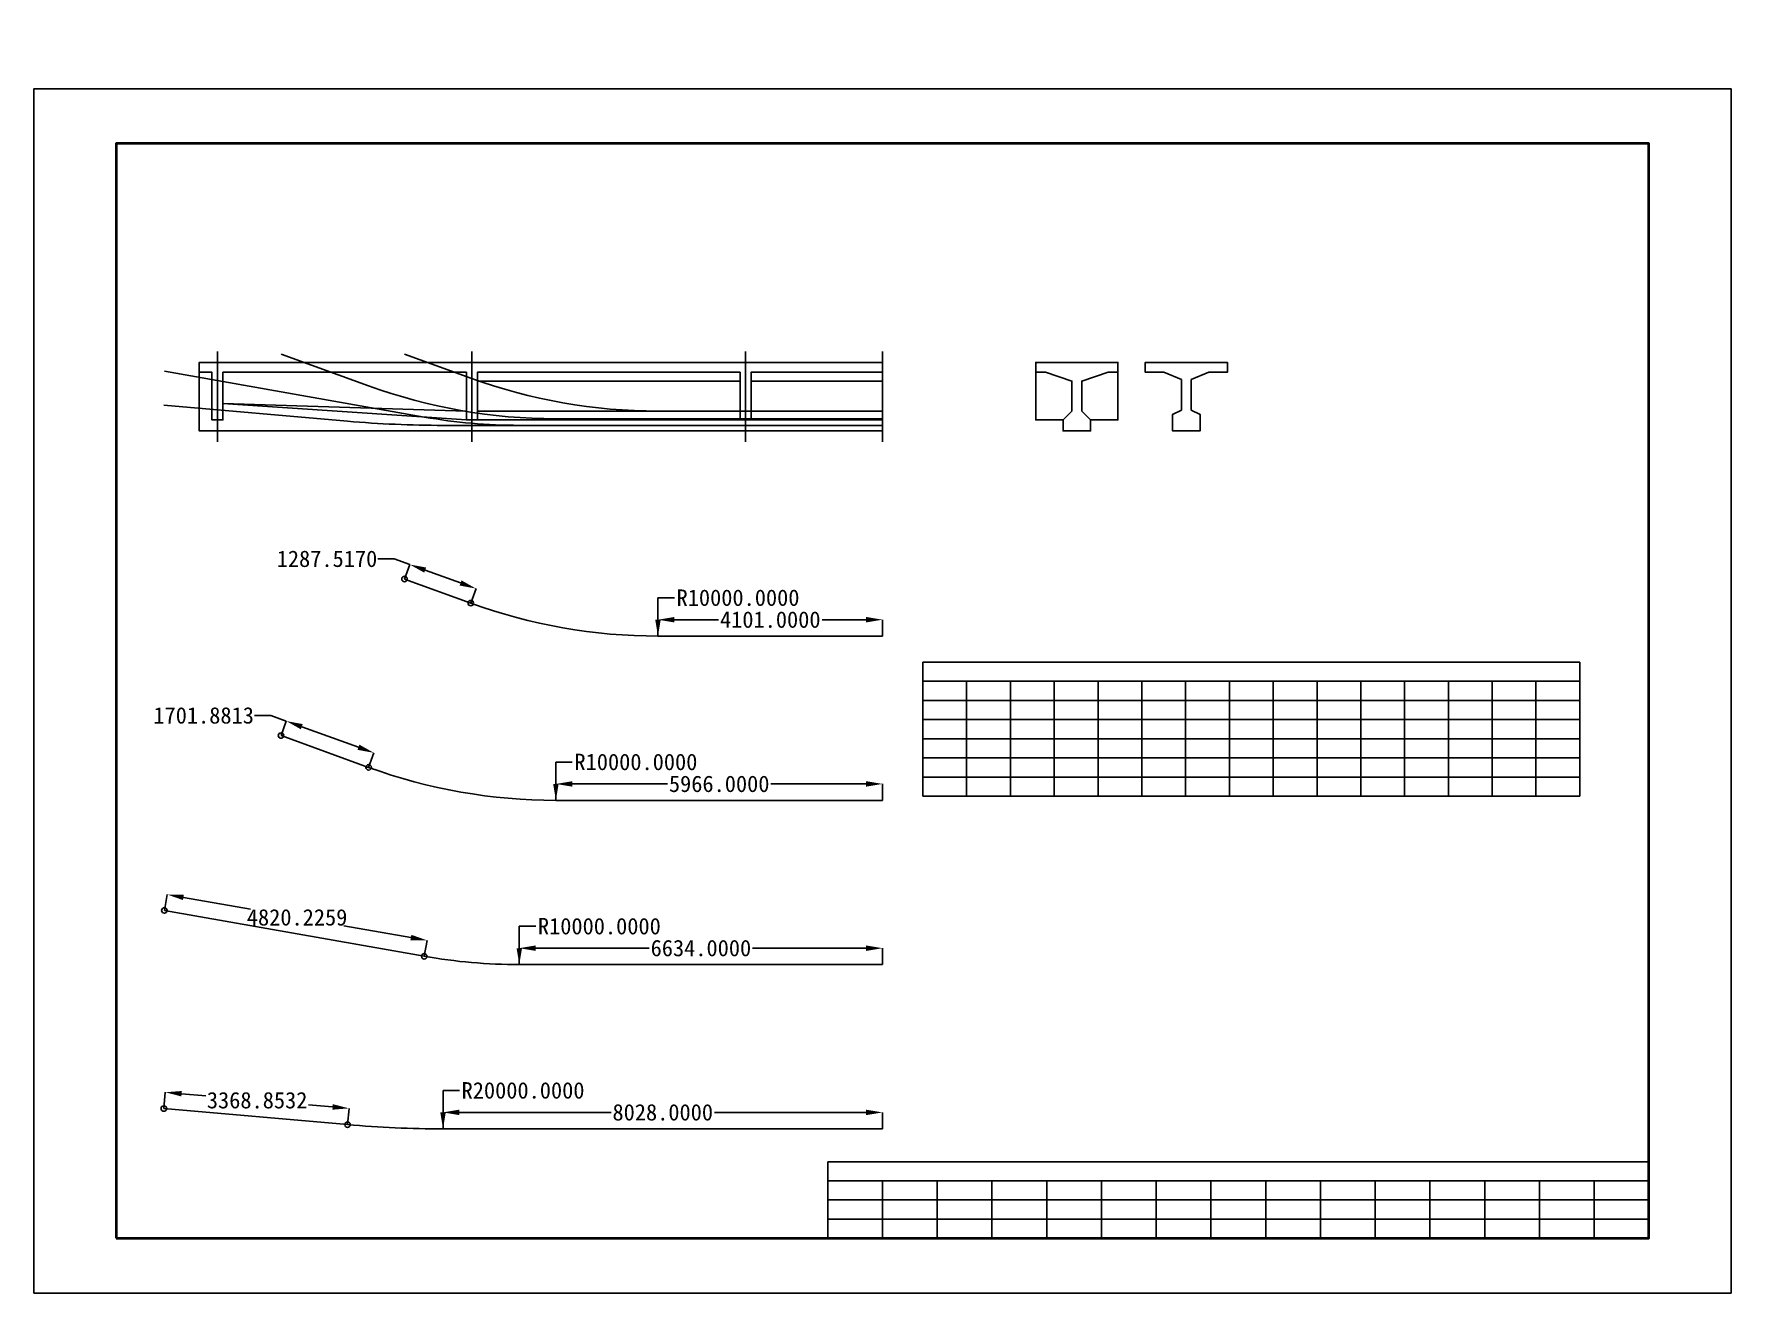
# Model space of a CAD drawing. Header units: millimetres. Extents: x -1500 to 29500, y -1000 to 22000.
import ezdxf

# ---------------------------------------------------------------- set-up
doc = ezdxf.new("R2010")
doc.units = ezdxf.units.MM
for name, color, linetype in [('BluePrint', 150, 'Continuous'), ('BridgeOutline', 170, 'Continuous'), ('Decorates', 90, 'Continuous'), ('Dimensions', 40, 'Continuous'), ('SteelBeams', 250, 'Continuous')]:
    doc.layers.add(name, color=color, linetype=linetype)
doc.styles.get("Standard").update_dxf_attribs({"font": ''})
doc.styles.get('Standard').set_extended_font_data('SimSun')
doc.dimstyles.get("Standard").update_dxf_attribs({"dimtxt": 0.18, "dimasz": 0.18, "dimexe": 0.18, "dimexo": 0.0625, "dimgap": 0.09, "dimtad": 0, "dimtih": 1, "dimtoh": 1, "dimdec": 4, "dimzin": 0, "dimdsep": 46, "dimtxsty": 'Standard', "dimcen": 0.09, "dimadec": 0, "dimazin": 0, "dimtfac": 1, "dimtdec": 4, "dimtofl": 0, "dimtmove": 0, "dimatfit": 3, "dimfxl": 1, "dimtolj": 1, "dimtzin": 0, "dimarcsym": 0})

# ---------------------------------------------------------------- blocks, each defined once
blk = doc.blocks.new('Frame')
at = {"ltscale": 0.1}
blk.add_lwpolyline([(-1500, -1000), (29500, -1000), (29500, 21000), (-1500, 21000), (-1500, -1000)], dxfattribs=at)
at = {"lineweight": 40, "ltscale": 0.1}
blk.add_lwpolyline([(0, 0), (28000, 0), (28000, 20000), (0, 20000), (0, 0)], dxfattribs=at)
blk = doc.blocks.new('*T3')
at = {"color": 0, "linetype": 'ByBlock', "lineweight": -2, "ltscale": 0.1, "transparency": 16777216}
for p, q in [((0, 0), (15000, 0)), ((0, 0), (0, -1400)), ((15000, 0), (15000, -1400)), ((0, -350), (15000, -350)), ((1000, -350), (1000, -1400)), ((2000, -350), (2000, -1400)), ((3000, -350), (3000, -1400)), ((4000, -350), (4000, -1400)), ((5000, -350), (5000, -1400)), ((6000, -350), (6000, -1400)), ((7000, -350), (7000, -1400)), ((8000, -350), (8000, -1400)), ((9000, -350), (9000, -1400)), ((10000, -350), (10000, -1400)), ((11000, -350), (11000, -1400)), ((12000, -350), (12000, -1400)), ((13000, -350), (13000, -1400)), ((14000, -350), (14000, -1400)), ((0, -700), (15000, -700)), ((0, -1050), (15000, -1050)), ((0, -1400), (15000, -1400))]:
    blk.add_line(p, q, dxfattribs=at)
blk = doc.blocks.new("Blueprint's inner table.")
blk.add_blockref('*T3', (0, 0))
blk = doc.blocks.new('*T5')
at = {"color": 0, "linetype": 'ByBlock', "lineweight": -2, "ltscale": 0.1, "transparency": 16777216}
for p, q in [((0, 0), (12000, 0)), ((0, 0), (0, -2450)), ((12000, 0), (12000, -2450)), ((0, -350), (12000, -350)), ((800, -350), (800, -2450)), ((1600, -350), (1600, -2450)), ((2400, -350), (2400, -2450)), ((3200, -350), (3200, -2450)), ((4000, -350), (4000, -2450)), ((4800, -350), (4800, -2450)), ((5600, -350), (5600, -2450)), ((6400, -350), (6400, -2450)), ((7200, -350), (7200, -2450)), ((8000, -350), (8000, -2450)), ((8800, -350), (8800, -2450)), ((9600, -350), (9600, -2450)), ((10400, -350), (10400, -2450)), ((11200, -350), (11200, -2450)), ((0, -700), (12000, -700)), ((0, -1050), (12000, -1050)), ((0, -1400), (12000, -1400)), ((0, -1750), (12000, -1750)), ((0, -2100), (12000, -2100)), ((0, -2450), (12000, -2450))]:
    blk.add_line(p, q, dxfattribs=at)
blk = doc.blocks.new("Blueprint's cost table.")
blk.add_blockref('*T5', (0, 0))
blk = doc.blocks.new('*D7')
at = {"layer": 'Defpoints', "color": 0, "ltscale": 0.1, "transparency": 16777216}
for p in [(9899, 11300), (9899, 11000), (14000, 11000)]:
    blk.add_point(p, dxfattribs=at)
at = {"layer": 'Dimensions', "color": 0, "lineweight": -2, "ltscale": 0.1, "transparency": 16777216}
for p, q in [((9899, 11000), (9899, 11300)), ((10199, 11300), (11002, 11300)), ((13700, 11300), (12897, 11300)), ((14000, 11000), (14000, 11300))]:
    blk.add_line(p, q, dxfattribs=at)
at = {"layer": 'Dimensions', "color": 0, "ltscale": 0.1, "transparency": 16777216}
for points in [[(10199, 11350), (10199, 11250), (9899, 11300)], [(13700, 11350), (13700, 11250), (14000, 11300)]]:
    blk.add_solid(points, dxfattribs=at)
at = {"layer": 'Dimensions', "color": 0, "ltscale": 0.1, "transparency": 16777216, "insert": (11950, 11300), "char_height": 300, "attachment_point": 5}
blk.add_mtext('\\A1;4101.0000', dxfattribs=at)
blk = doc.blocks.new('*D8')
at = {"layer": 'Defpoints', "color": 0, "ltscale": 0.1, "transparency": 16777216}
for p in [(9899, 21000), (9899, 11000)]:
    blk.add_point(p, dxfattribs=at)
at = {"layer": 'Dimensions', "color": 0, "lineweight": -2, "ltscale": 0.1, "transparency": 16777216}
for p, q in [((10199, 11700), (9899, 11700)), ((9899, 11700), (9899, 11300))]:
    blk.add_line(p, q, dxfattribs=at)
at = {"layer": 'Dimensions', "color": 0, "ltscale": 0.1, "transparency": 16777216}
blk.add_solid([(9849, 11300), (9949, 11300), (9899, 11000)], dxfattribs=at)
at = {"layer": 'Dimensions', "color": 0, "ltscale": 0.1, "transparency": 16777216, "insert": (11361, 11700), "char_height": 300, "attachment_point": 5}
blk.add_mtext('\\A1;R10000.0000', dxfattribs=at)
blk = doc.blocks.new('*D10')
at = {"layer": 'Defpoints', "color": 0, "ltscale": 0.1, "transparency": 16777216}
for p in [(5365, 12308), (5269, 12043), (6479, 11603)]:
    blk.add_point(p, dxfattribs=at)
at = {"layer": 'Dimensions', "color": 0, "lineweight": -2, "ltscale": 0.1, "transparency": 16777216}
for p, q in [((5083, 12411), (4783, 12411)), ((5365, 12308), (5083, 12411)), ((5269, 12043), (5365, 12308)), ((6293, 11971), (5647, 12206)), ((6479, 11603), (6575, 11868))]:
    blk.add_line(p, q, dxfattribs=at)
at = {"layer": 'Dimensions', "color": 0, "ltscale": 0.1, "transparency": 16777216}
for points in [[(5664, 12253), (5630, 12159), (5365, 12308)], [(6310, 12018), (6276, 11924), (6575, 11868)]]:
    blk.add_solid(points, dxfattribs=at)
at = {"layer": 'Dimensions', "color": 0, "ltscale": 0.1, "transparency": 16777216, "insert": (3853, 12411), "char_height": 300, "attachment_point": 5}
blk.add_mtext('\\A1;1287.5170', dxfattribs=at)
blk = doc.blocks.new('Length_25_Number_1')
at = {"ltscale": 0.1}
for p, q in [((-7521, 603), (-8731, 1043)), ((0, 0), (-4101, 0))]:
    blk.add_line(p, q, dxfattribs=at)
blk.add_arc((-4101, 10000), 10000, 250, 270, dxfattribs=at)
blk = doc.blocks.new('*D12')
at = {"layer": 'Defpoints', "color": 0, "ltscale": 0.1, "transparency": 16777216}
for p in [(8034, 8300), (8034, 8000), (14000, 8000)]:
    blk.add_point(p, dxfattribs=at)
at = {"layer": 'Dimensions', "color": 0, "lineweight": -2, "ltscale": 0.1, "transparency": 16777216}
for p, q in [((8034, 8000), (8034, 8300)), ((8334, 8300), (10075, 8300)), ((13700, 8300), (11959, 8300)), ((14000, 8000), (14000, 8300))]:
    blk.add_line(p, q, dxfattribs=at)
at = {"layer": 'Dimensions', "color": 0, "ltscale": 0.1, "transparency": 16777216}
for points in [[(8334, 8350), (8334, 8250), (8034, 8300)], [(13700, 8350), (13700, 8250), (14000, 8300)]]:
    blk.add_solid(points, dxfattribs=at)
at = {"layer": 'Dimensions', "color": 0, "ltscale": 0.1, "transparency": 16777216, "insert": (11017, 8300), "char_height": 300, "attachment_point": 5}
blk.add_mtext('\\A1;5966.0000', dxfattribs=at)
blk = doc.blocks.new('*D13')
at = {"layer": 'Defpoints', "color": 0, "ltscale": 0.1, "transparency": 16777216}
for p in [(8034, 18000), (8034, 8000)]:
    blk.add_point(p, dxfattribs=at)
at = {"layer": 'Dimensions', "color": 0, "lineweight": -2, "ltscale": 0.1, "transparency": 16777216}
for p, q in [((8334, 8700), (8034, 8700)), ((8034, 8700), (8034, 8300))]:
    blk.add_line(p, q, dxfattribs=at)
at = {"layer": 'Dimensions', "color": 0, "ltscale": 0.1, "transparency": 16777216}
blk.add_solid([(7984, 8300), (8084, 8300), (8034, 8000)], dxfattribs=at)
at = {"layer": 'Dimensions', "color": 0, "ltscale": 0.1, "transparency": 16777216, "insert": (9496, 8700), "char_height": 300, "attachment_point": 5}
blk.add_mtext('\\A1;R10000.0000', dxfattribs=at)
blk = doc.blocks.new('*D15')
at = {"layer": 'Defpoints', "color": 0, "ltscale": 0.1, "transparency": 16777216}
for p in [(3110, 9448), (3014, 9183), (4614, 8603)]:
    blk.add_point(p, dxfattribs=at)
at = {"layer": 'Dimensions', "color": 0, "lineweight": -2, "ltscale": 0.1, "transparency": 16777216}
for p, q in [((2828, 9550), (2528, 9550)), ((3110, 9448), (2828, 9550)), ((3014, 9183), (3110, 9448)), ((4428, 8970), (3392, 9346)), ((4614, 8603), (4710, 8868))]:
    blk.add_line(p, q, dxfattribs=at)
at = {"layer": 'Dimensions', "color": 0, "ltscale": 0.1, "transparency": 16777216}
for points in [[(3409, 9393), (3375, 9299), (3110, 9448)], [(4445, 9017), (4411, 8923), (4710, 8868)]]:
    blk.add_solid(points, dxfattribs=at)
at = {"layer": 'Dimensions', "color": 0, "ltscale": 0.1, "transparency": 16777216, "insert": (1600, 9550), "char_height": 300, "attachment_point": 5}
blk.add_mtext('\\A1;1701.8813', dxfattribs=at)
blk = doc.blocks.new('Length_25_Number_2')
at = {"ltscale": 0.1}
for p, q in [((-9386, 603), (-10986, 1183)), ((0, 0), (-5966, 0))]:
    blk.add_line(p, q, dxfattribs=at)
blk.add_arc((-5966, 10000), 10000, 250, 270, dxfattribs=at)
blk = doc.blocks.new('*D17')
at = {"layer": 'Defpoints', "color": 0, "ltscale": 0.1, "transparency": 16777216}
for p in [(7366, 5300), (7366, 5000), (14000, 5000)]:
    blk.add_point(p, dxfattribs=at)
at = {"layer": 'Dimensions', "color": 0, "lineweight": -2, "ltscale": 0.1, "transparency": 16777216}
for p, q in [((7366, 5000), (7366, 5300)), ((7666, 5300), (9738, 5300)), ((13700, 5300), (11628, 5300)), ((14000, 5000), (14000, 5300))]:
    blk.add_line(p, q, dxfattribs=at)
at = {"layer": 'Dimensions', "color": 0, "ltscale": 0.1, "transparency": 16777216}
for points in [[(7666, 5350), (7666, 5250), (7366, 5300)], [(13700, 5350), (13700, 5250), (14000, 5300)]]:
    blk.add_solid(points, dxfattribs=at)
at = {"layer": 'Dimensions', "color": 0, "ltscale": 0.1, "transparency": 16777216, "insert": (10683, 5300), "char_height": 300, "attachment_point": 5}
blk.add_mtext('\\A1;6634.0000', dxfattribs=at)
blk = doc.blocks.new('*D18')
at = {"layer": 'Defpoints', "color": 0, "ltscale": 0.1, "transparency": 16777216}
for p in [(7366, 15000), (7366, 5000)]:
    blk.add_point(p, dxfattribs=at)
at = {"layer": 'Dimensions', "color": 0, "lineweight": -2, "ltscale": 0.1, "transparency": 16777216}
for p, q in [((7666, 5700), (7366, 5700)), ((7366, 5700), (7366, 5300))]:
    blk.add_line(p, q, dxfattribs=at)
at = {"layer": 'Dimensions', "color": 0, "ltscale": 0.1, "transparency": 16777216}
blk.add_solid([(7316, 5300), (7416, 5300), (7366, 5000)], dxfattribs=at)
at = {"layer": 'Dimensions', "color": 0, "ltscale": 0.1, "transparency": 16777216, "insert": (8828, 5700), "char_height": 300, "attachment_point": 5}
blk.add_mtext('\\A1;R10000.0000', dxfattribs=at)
blk = doc.blocks.new('*D20')
at = {"layer": 'Defpoints', "color": 0, "ltscale": 0.1, "transparency": 16777216}
for p in [(934, 6280), (883, 5989), (5630, 5152)]:
    blk.add_point(p, dxfattribs=at)
at = {"layer": 'Dimensions', "color": 0, "lineweight": -2, "ltscale": 0.1, "transparency": 16777216}
for p, q in [((883, 5989), (934, 6280)), ((1229, 6228), (2456, 6011)), ((5385, 5495), (4159, 5711)), ((5630, 5152), (5681, 5443))]:
    blk.add_line(p, q, dxfattribs=at)
at = {"layer": 'Dimensions', "color": 0, "ltscale": 0.1, "transparency": 16777216}
for points in [[(1238, 6277), (1221, 6179), (934, 6280)], [(5394, 5544), (5377, 5446), (5681, 5443)]]:
    blk.add_solid(points, dxfattribs=at)
at = {"layer": 'Dimensions', "color": 0, "ltscale": 0.1, "transparency": 16777216, "insert": (3307, 5861), "char_height": 300, "attachment_point": 5}
blk.add_mtext('\\A1;4820.2259', dxfattribs=at)
blk = doc.blocks.new('Length_25_Number_3')
at = {"ltscale": 0.1}
for p, q in [((-8370, 152), (-13117, 989)), ((0, 0), (-6634, 0))]:
    blk.add_line(p, q, dxfattribs=at)
blk.add_arc((-6634, 10000), 10000, 260, 270, dxfattribs=at)
blk = doc.blocks.new('*D22')
at = {"layer": 'Defpoints', "color": 0, "ltscale": 0.1, "transparency": 16777216}
for p in [(5972, 2300), (5972, 2000), (14000, 2000)]:
    blk.add_point(p, dxfattribs=at)
at = {"layer": 'Dimensions', "color": 0, "lineweight": -2, "ltscale": 0.1, "transparency": 16777216}
for p, q in [((5972, 2000), (5972, 2300)), ((6272, 2300), (9041, 2300)), ((13700, 2300), (10931, 2300)), ((14000, 2000), (14000, 2300))]:
    blk.add_line(p, q, dxfattribs=at)
at = {"layer": 'Dimensions', "color": 0, "ltscale": 0.1, "transparency": 16777216}
for points in [[(6272, 2350), (6272, 2250), (5972, 2300)], [(13700, 2350), (13700, 2250), (14000, 2300)]]:
    blk.add_solid(points, dxfattribs=at)
at = {"layer": 'Dimensions', "color": 0, "ltscale": 0.1, "transparency": 16777216, "insert": (9986, 2300), "char_height": 300, "attachment_point": 5}
blk.add_mtext('\\A1;8028.0000', dxfattribs=at)
blk = doc.blocks.new('*D23')
at = {"layer": 'Defpoints', "color": 0, "ltscale": 0.1, "transparency": 16777216}
for p in [(5972, 22000), (5972, 2000)]:
    blk.add_point(p, dxfattribs=at)
at = {"layer": 'Dimensions', "color": 0, "lineweight": -2, "ltscale": 0.1, "transparency": 16777216}
for p, q in [((6272, 2700), (5972, 2700)), ((5972, 2700), (5972, 2300))]:
    blk.add_line(p, q, dxfattribs=at)
at = {"layer": 'Dimensions', "color": 0, "ltscale": 0.1, "transparency": 16777216}
blk.add_solid([(5922, 2300), (6022, 2300), (5972, 2000)], dxfattribs=at)
at = {"layer": 'Dimensions', "color": 0, "ltscale": 0.1, "transparency": 16777216, "insert": (7434, 2700), "char_height": 300, "attachment_point": 5}
blk.add_mtext('\\A1;R20000.0000', dxfattribs=at)
blk = doc.blocks.new('*D25')
at = {"layer": 'Defpoints', "color": 0, "ltscale": 0.1, "transparency": 16777216}
for p in [(899, 2668), (873, 2370), (4229, 2076)]:
    blk.add_point(p, dxfattribs=at)
at = {"layer": 'Dimensions', "color": 0, "lineweight": -2, "ltscale": 0.1, "transparency": 16777216}
for p, q in [((873, 2370), (899, 2668)), ((1198, 2642), (1637, 2603)), ((3956, 2400), (3516, 2439)), ((4229, 2076), (4255, 2374))]:
    blk.add_line(p, q, dxfattribs=at)
at = {"layer": 'Dimensions', "color": 0, "ltscale": 0.1, "transparency": 16777216}
for points in [[(1202, 2691), (1193, 2592), (899, 2668)], [(3960, 2450), (3952, 2350), (4255, 2374)]]:
    blk.add_solid(points, dxfattribs=at)
at = {"layer": 'Dimensions', "color": 0, "ltscale": 0.1, "transparency": 16777216, "insert": (2577, 2521), "char_height": 300, "attachment_point": 5}
blk.add_mtext('\\A1;3368.8532', dxfattribs=at)
blk = doc.blocks.new('Length_25_Number_4')
at = {"ltscale": 0.1}
for p, q in [((-9771, 76), (-13127, 370)), ((0, 0), (-8028, 0))]:
    blk.add_line(p, q, dxfattribs=at)
blk.add_arc((-8028, 20000), 20000, 265, 270, dxfattribs=at)
blk = doc.blocks.new('Bridge_Elevation_Outline')
at = {"ltscale": 0.1}
for p, q in [((-2600, -340), (-7400, -340)), ((0, -340), (-2400, -340)), ((-12049.6, -750.4), (-7600, -890)), ((-12049.6, -750.4), (-7600, -1050)), ((-2600, -890), (-7400, -890)), ((0, -890), (-2400, -890)), ((-2600, -1050), (-7400, -1050)), ((0, -1050), (-2400, -1050))]:
    blk.add_line(p, q, dxfattribs=at)
for points in [[(0, 0), (-12480, 0), (-12480, -1250), (0, -1250)], [(0, -180), (-2400, -180), (-2400, -1050), (-2600, -1050), (-2600, -180), (-7400, -180), (-7400, -1050), (-7600, -1050), (-7600, -180), (-12049.6, -180), (-12049.6, -1050), (-12249.6, -1050), (-12249.6, -180), (-12480, -180)]]:
    blk.add_lwpolyline(points, dxfattribs=at)
blk = doc.blocks.new('Section_1')
at = {"ltscale": 0.1}
for points in [[(750, 0), (0, 0), (0, -180), (180, -180), (660, -340), (660, -890), (500, -1050), (500, -1250), (750, -1250)], [(750, 0), (1500, 0), (1500, -180), (1320, -180), (840, -340), (840, -890), (1000, -1050), (1000, -1250), (750, -1250)], [(0, -180), (0, -1050), (500, -1050)], [(1500, -180), (1500, -1050), (1000, -1050)]]:
    blk.add_lwpolyline(points, dxfattribs=at)
blk = doc.blocks.new('Section_2')
at = {"ltscale": 0.1}
for points in [[(750, 0), (0, 0), (0, -180), (340, -180), (660, -314), (660, -870), (500, -950), (500, -1250), (750, -1250)], [(750, 0), (1500, 0), (1500, -180), (1160, -180), (840, -314), (840, -870), (1000, -950), (1000, -1250), (750, -1250)]]:
    blk.add_lwpolyline(points, dxfattribs=at)

msp = doc.modelspace()

# ---------------------------------------------------------------- linework, layer by layer
at = {"layer": 'Decorates', "ltscale": 0.01}
for p, q in [((1850.4, 16200), (1850.4, 14550)), ((6500, 16200), (6500, 14550)), ((11500, 16200), (11500, 14550)), ((14000, 16200), (14000, 14550))]:
    msp.add_line(p, q, dxfattribs=at)
at = {"layer": 'Decorates', "ltscale": 0.1}
for centre in [(5268.79857, 12043.07379), (6478.79857, 11603.07379), (3013.79857, 9183.07379), (4613.79857, 8603.07379), (882.51822, 5988.92247), (5629.51822, 5151.92247), (872.88515, 2370.10604), (4228.88515, 2076.10604)]:
    msp.add_circle(centre, 50, dxfattribs=at)

# ---------------------------------------------------------------- block references
at = {"layer": 'BluePrint', "ltscale": 0.1}
for name, p in [('Frame', (0, 0)), ("Blueprint's cost table.", (14736.84211, 10526.31579)), ("Blueprint's inner table.", (13000, 1400))]:
    msp.add_blockref(name, p, dxfattribs=at)
at = {"layer": 'BridgeOutline', "ltscale": 0.1}
for name, p in [('Bridge_Elevation_Outline', (14000, 16000)), ('Section_1', (16800, 16000)), ('Section_2', (18800, 16000))]:
    msp.add_blockref(name, p, dxfattribs=at)
at = {"layer": 'SteelBeams', "ltscale": 0.1}
for name, p in [('Length_25_Number_2', (14000, 14970)), ('Length_25_Number_1', (14000, 15110)), ('Length_25_Number_3', (14000, 14850)), ('Length_25_Number_4', (14000, 14850)), ('Length_25_Number_1', (14000, 11000)), ('Length_25_Number_2', (14000, 8000)), ('Length_25_Number_3', (14000, 5000)), ('Length_25_Number_4', (14000, 2000))]:
    msp.add_blockref(name, p, dxfattribs=at)

# ---------------------------------------------------------------- dimensions: what is measured, and where the dimension line sits
at = {"layer": 'Dimensions', "ltscale": 0.1}
for center, mpoint, picture, middle in [((5972, 22000), (5972, 2000), '*D23', (7434.3805, 2700)), ((9899, 21000), (9899, 11000), '*D8', (11361.3805, 11700)), ((8034, 18000), (8034, 8000), '*D13', (9496.3805, 8700)), ((7366, 15000), (7366, 5000), '*D18', (8828.3805, 5700))]:
    dim = msp.add_radius_dim(center=center, mpoint=mpoint, dimstyle='Standard', override={"dimtxt": 300, "dimasz": 300}, dxfattribs=at)
    dim.commit()
    dim.dimension.update_dxf_attribs({"geometry": picture, "text_midpoint": middle, "dimtype": 164})
for p1, p2, distance, picture, middle in [((6478.79857, 11603.07379), (5268.79857, 12043.07379), -281.93803, '*D10', (3852.95331, 12410.56021)), ((14000, 11000), (9899, 11000), -300, '*D7', (11949.5, 11300)), ((4613.79857, 8603.07379), (3013.79857, 9183.07379), -282.04082, '*D15', (1600.13344, 9550.47034)), ((14000, 8000), (8034, 8000), -300, '*D12', (11017, 8300)), ((5629.51822, 5151.92247), (882.51822, 5988.92247), -295.44258, '*D20', (3307.31985, 5861.37687)), ((14000, 5000), (7366, 5000), -300, '*D17', (10683, 5300)), ((4228.88515, 2076.10604), (872.88515, 2370.10604), -298.85541, '*D25', (2576.96627, 2520.82122)), ((14000, 2000), (5972, 2000), -300, '*D22', (9986, 2300))]:
    dim = msp.add_aligned_dim(p1=p1, p2=p2, distance=distance, dimstyle='Standard', override={"dimtxt": 300, "dimasz": 300}, dxfattribs=at)
    dim.commit()
    dim.dimension.update_dxf_attribs({"geometry": picture, "text_midpoint": middle})

doc.saveas('drawing.dxf')
